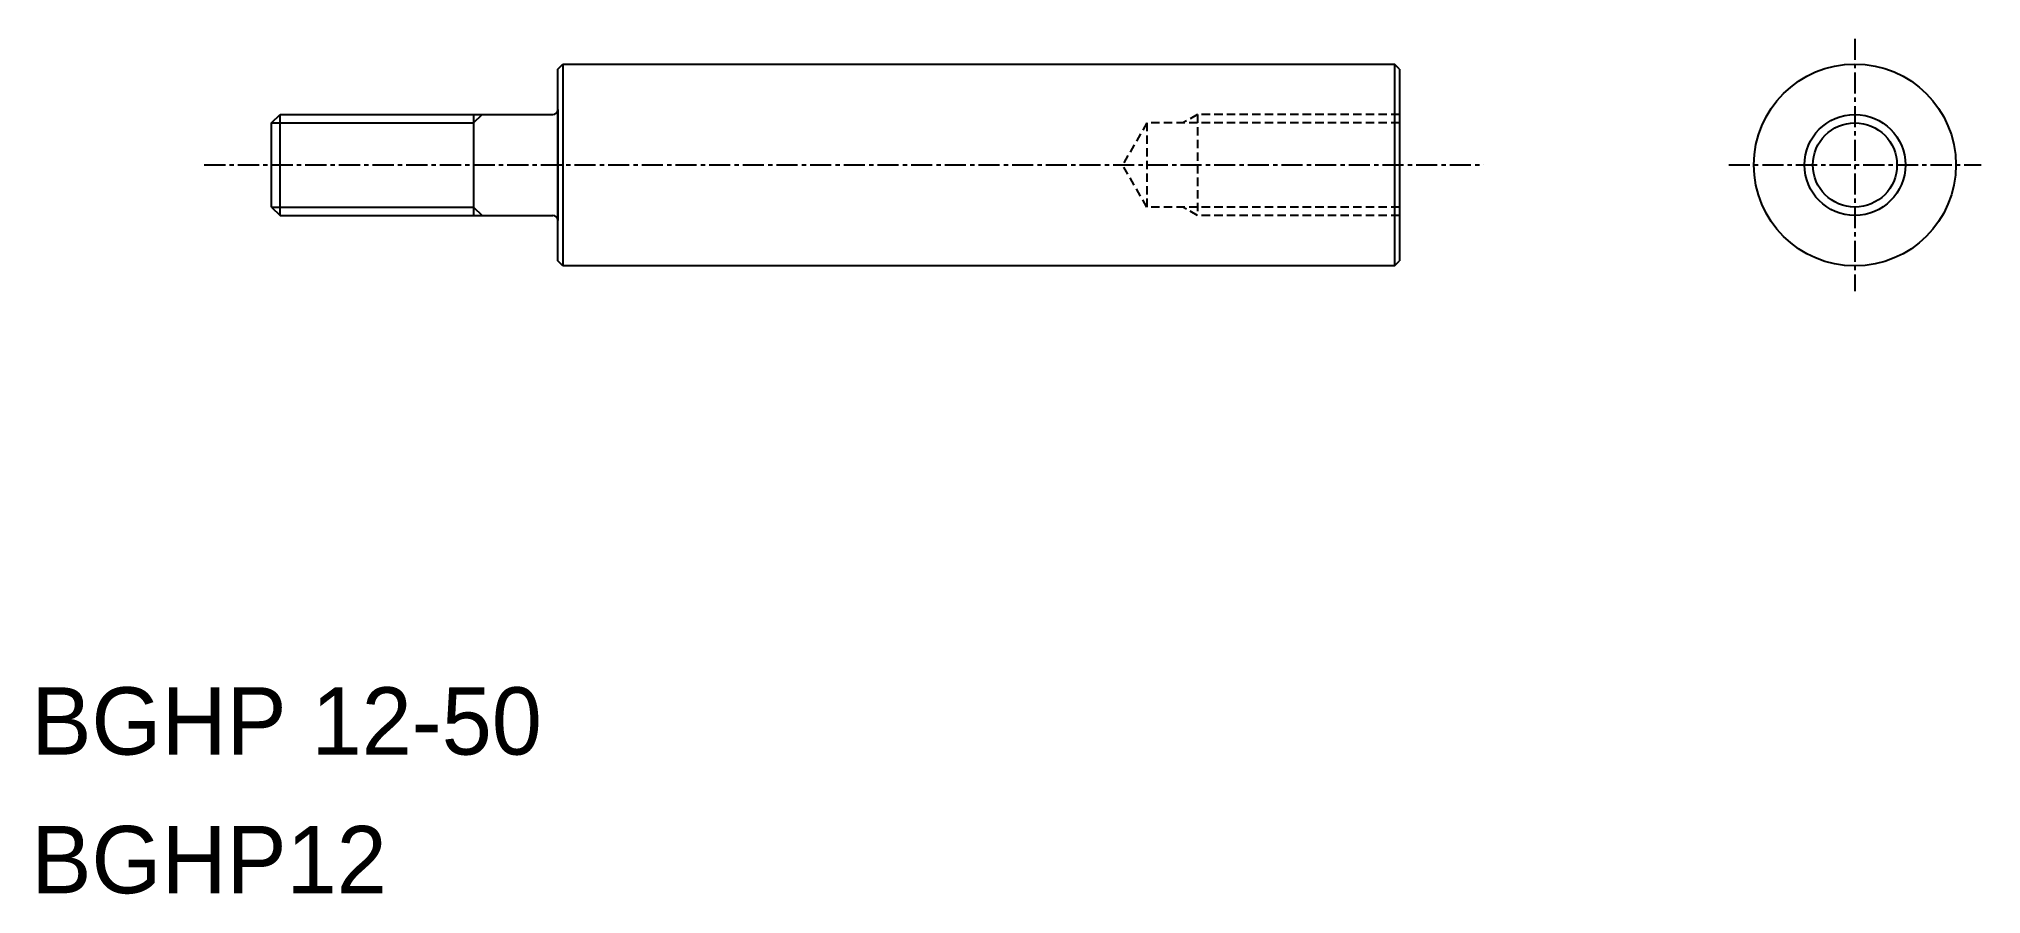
# Model space of a CAD drawing. Extents: x 59 to 174, y 44 to 95.
import ezdxf

# ---------------------------------------------------------------- set-up
doc = ezdxf.new("R2010")
doc.units = 0
doc.linetypes.add('CENTER', pattern=[2, 1.25, -0.25, 0.25, -0.25])
doc.linetypes.add('DASHED', pattern=[0.75, 0.5, -0.25])
doc.layers.get('0').update_dxf_attribs({"linetype": 'CONTINUOUS'})
doc.layers.add('CENTER', color=1, linetype='CENTER')

msp = doc.modelspace()

# ---------------------------------------------------------------- linework, layer by layer
at = {"color": 7, "linetype": 'CONTINUOUS'}
for p, q in [((89.74, 92.76), (90.04, 93.06)), ((89.74, 81.36), (89.74, 92.76)), ((90.04, 93.06), (139.44, 93.06)), ((90.04, 93.06), (90.04, 81.06)), ((139.44, 93.06), (139.44, 81.06)), ((139.74, 92.76), (139.44, 93.06)), ((139.74, 92.76), (139.74, 81.36)), ((72.74, 89.56), (73.24, 90.06)), ((73.24, 90.06), (89.44, 90.06)), ((73.24, 84.06), (73.24, 90.06)), ((84.74, 90.06), (84.74, 84.06)), ((89.74, 90.36), (89.74, 83.76)), ((72.74, 84.56), (72.74, 89.56)), ((72.74, 84.56), (73.24, 84.06)), ((73.24, 84.06), (89.44, 84.06)), ((90.04, 81.06), (89.74, 81.36)), ((139.44, 81.06), (90.04, 81.06)), ((139.44, 81.06), (139.74, 81.36))]:
    msp.add_line(p, q, dxfattribs=at)
at = {"color": 3, "linetype": 'CONTINUOUS'}
for p, q in [((84.74, 89.56), (85.24, 90.06)), ((72.74, 89.56), (84.74, 89.56)), ((72.74, 84.56), (84.74, 84.56)), ((84.74, 84.56), (85.24, 84.06))]:
    msp.add_line(p, q, dxfattribs=at)
at = {"color": 3, "linetype": 'DASHED'}
for p, q in [((127.74, 90.06), (126.87, 89.56)), ((139.74, 90.06), (127.74, 90.06)), ((127.74, 90.06), (127.74, 84.06)), ((124.74, 89.56), (123.29, 87.06)), ((139.74, 89.56), (124.74, 89.56)), ((124.74, 89.56), (124.74, 84.56)), ((124.74, 84.56), (123.29, 87.06)), ((139.74, 84.56), (124.74, 84.56)), ((127.74, 84.06), (126.87, 84.56)), ((139.74, 84.06), (127.74, 84.06))]:
    msp.add_line(p, q, dxfattribs=at)
at = {"color": 7, "linetype": 'CONTINUOUS'}
for radius in [6, 2.5]:
    msp.add_circle((166.8, 87.06), radius, dxfattribs=at)
at = {"color": 3, "linetype": 'CONTINUOUS'}
msp.add_circle((166.8, 87.06), 3, dxfattribs=at)
at = {"color": 7, "linetype": 'CONTINUOUS'}
for centre, start, end in [((89.44, 90.36), 270, 0), ((89.44, 83.76), 0, 90)]:
    msp.add_arc(centre, 0.3, start, end, dxfattribs=at)
at = {"layer": 'CENTER', "color": 1, "linetype": 'CENTER'}
for p, q in [((166.8, 94.56), (166.8, 79.56)), ((68.74, 87.06), (144.74, 87.06)), ((159.3, 87.06), (174.3, 87.06))]:
    msp.add_line(p, q, dxfattribs=at)

# ---------------------------------------------------------------- texts
at = {"color": 7, "linetype": 'CONTINUOUS'}
for s, p in [('BGHP 12-50', (58.47, 52.02)), ('BGHP12', (58.47, 43.78))]:
    msp.add_text(s, height=4, dxfattribs=at).set_placement(p)

doc.saveas('drawing.dxf')
